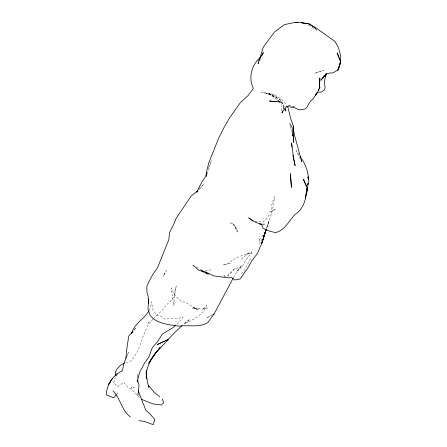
<?xml version="1.0" encoding="UTF-8"?>
<svg xmlns="http://www.w3.org/2000/svg" width="447" height="447" viewBox="0 0 447 447"><rect width="100%" height="100%" fill="white"/><g stroke="black" fill="none" stroke-linecap="round" stroke-linejoin="round"><path stroke-width="0.34" stroke-dasharray="2.23 1.68" d="M137.212 377.972L137.218 373.977L137.307 378.458M269.558 211.649L269.48 211.973L275.821 208.922L271.536 212.375L271.765 205.011L274.357 196.596C273.86 207.726 270.228 218.17 266.468 228.54M115.365 376.642L113.605 382.911L117.935 386.543L123.752 382.42L128.026 387.359L129.786 388.32L134.441 387.152L131.435 387.113L133.217 391.119L140.945 398.808M207.268 173.939L211.319 160.719L207.939 169.748M283.074 109.487L284.096 106.179L282.565 110.767M266.49 228.573L268.837 221.17L266.624 228.261M262.031 239.234L259.735 244.207L259.171 239.944L257.964 238.1M126.233 357.326L128.77 351.962L126.965 355.695M233.479 277.604L235.033 274.587L241.9 265.082L236.575 271.485L242.458 266.306L245.951 259.992L251.974 251.868L239.916 256.343L232.798 259.942L227.97 263.736L223.053 264.892L231.809 263.071M250.504 258.718L244.408 270.284L240.128 274.894M259.405 61.362L261.272 57.831M149.153 310.43L150.415 308.19L151.499 301.848L152.785 309.374L156.182 314.962L160.613 316.18L164.809 319.018L177.783 318.633L183.047 316.962L178.666 322.879L176.677 324.528M149.097 321.6L149.27 321.337M148.337 322.762L147.968 323.349L148.717 322.186L148.041 323.237M269.217 214.756L267.295 217.907L263.099 222.075L255.064 221.17M134.1 330.249L136.201 327.573L134.011 330.076M259.171 239.944L263.333 234.736M198.753 189.914L203.759 184.03L199.384 189.142M227.685 276.721L234.602 268.675L240.168 267.384M116.812 394.26L117.712 393.243L115.354 392.041M234.602 268.675L226.573 276.743M152.935 318.99C141.196 330.869 142.252 350.118 130.178 361.489L125.004 362.74M153.45 318.515L163.149 309.469L166.709 304.603L170.614 301.172L173.637 297.238L176.263 285.974L174.229 296.825L173.905 305.714L171.156 287.874L174.012 293.796L176.962 297.557L182.007 301.887L185.131 302.043L196.546 309.162L199.172 309.721L192.959 307.184L196.546 309.162L192.45 308.559L199.217 308.486L202.608 309.117L207.358 307.916L202.608 309.117L206.659 305.15C203.43 315.252 193.154 320.046 184.041 323.717L189.785 319.275L182.382 325.41M241.251 259.042L247.856 253.795L251.7 253.298L246.727 254.086L247.856 253.795M212.264 314.9L206.38 317.772L211.235 316.241M262.322 224.947L265.373 224.031L262.87 224.031M205.195 270.575L211.157 269.921M294.942 106.984L287.667 105.162L294.299 106.799M233.854 224.411L230.144 222.634L233.809 225.433L238.011 231.501L233.854 224.411L237.346 232.222M196.44 266.898L201.569 269.893M308.475 25.099L314.291 28.787M279.967 101.894L269.792 94.378L261.383 92.484C271.122 92.797 281.727 96.586 286.544 105.621M280.532 102.251L282.795 103.704L284.376 107.397M279.062 101.151L277.464 100.055L278.274 101.067M279.598 101.514L282.795 103.704L280.973 100.391L276.699 97.446L273.201 94.345L266.088 93.378L276.699 97.446L267.887 93.16L280.973 100.391L284.488 107.945M225.629 276.782L223.276 274.749L224.707 276.481M278.682 101.57L281.124 104.609L281.895 111.432M298.764 154.422L296.244 150.516L300.155 158.489M290.304 126.127L291.684 131.384M164.178 274.452L163.25 276.335L166.44 270.424L164.178 274.452M318.024 72.006L314.604 73.353L323.857 70.386L318.024 72.006"/><path stroke-width="0.67" d="M137.201 380.637L137.201 381.973L139.604 372.379L144.599 362.986L148.907 356.929L152.265 347.716L157.746 341.396L162.345 334.077L172.698 327.824L175.682 325.355M206.464 176.582L206.559 171.508L208.878 162.663L218.544 138.419L224.02 127.518L229.864 117.388L240.251 102.827L248.392 95.245L253.365 88.361C248.068 77.856 251.616 64.765 260.456 57.3M125.953 357.918L126.585 350.454L128.747 336.071L133.133 331.076M137.883 395.634L139.051 385.353L137.497 379.726M306.178 193.523C305.407 201.619 302.49 209.699 295.311 214.264C289.12 220.511 284.856 230.406 275.631 232.58L269.809 231.283L263.043 228.244L261.4 223.902M306.402 192.193L307.19 187.544L303.39 179.146L306.29 186.237M307.737 184.745L308.039 183.404L307.452 190.204L305.396 198.172L307.19 187.544L307.452 190.204L306.871 188.221M307.821 184.868L308.888 180.845L307.854 176.867L308.547 179.867C308.341 171.352 305.195 163.496 300.2 156.657M115.717 375.391L116.069 374.139M258.567 62.39L258.159 63.714L258.522 61.133L263.356 52.511L261.908 55.624M259.176 60.412L263.249 47.214L274.581 31.899L284.415 24.63L295.283 22.35L301.317 22.434L309.603 24.183L314.895 27.921L316.621 30.262M282.046 112.795L282.459 111.471M266.289 229.222L261.758 243.336L257.332 253.583L251.84 260.774L248.381 267.127L240.128 278.973L234.736 280.001L231.697 277.548L228.758 277.928L213.459 275.833L204.754 271.53L198.803 270.262L192.959 265.149M263.412 237.139L266.216 229.551M266.054 229.825L261.758 243.336L265.322 232.222L263.395 237.161M321.438 79.085L321.013 80.242L323.438 76.716L326.506 73.794L330.551 72.889L332.803 72.973L337.882 70.14L339.446 66.871L340.569 61.468L340.765 55.942L338.368 47.393L334.987 41.532L316.532 28.25L308.575 23.596L301.267 22.909M206.726 172.967L205.279 176.839L201.67 182.387L196.764 192.21L197.96 190.835M325.248 76.32L325.969 74.56L324.259 81.935L325.103 87.433L324.578 89.858L321.555 92.076L318.096 92.071L315.392 94.96M126.367 356.935L123.523 364.763L122.5 370.719C113.141 374.904 107.09 384.001 106.235 394.215L106.241 394.835L113.672 397.824L116.365 394.768M325.137 76.845L326.64 73.761M233.166 278.207L214.029 314.04L207.665 322.678C198.77 327.969 188.517 324.718 178.906 326.148C168.787 324.595 157.093 323.997 150.158 315.448L148.002 309.436L148.583 298.982L148.443 303.58L148.175 296.182L146.929 292.293L146.812 286.678L148.343 282.867L152.79 274.447L157.45 267.898L168.826 239.67L169.497 232.775L174.285 223.014L176.062 218.471L191.288 195.903L197.691 190.768M319.052 88.919L318.141 90.618L319.985 87.388L319.359 88.35M148.834 310.995C144.012 319.169 134.15 323.779 131.58 333.456L132.418 332.389M264.909 233.021L265.412 232.127M325.986 73.766L322.628 78.409L324.997 75.247L324.025 75.945M281.912 112.733L286.639 106.425L294.137 107.604L299.328 109.912L304.988 109.051C307.955 107.185 308.402 103.38 310.704 100.921C314.118 98.681 315.314 94.719 317.839 91.764L315.442 94.948M160.166 347.313L151.84 358.293L148.672 363.277L157.199 350.861M110.219 382.459L108.515 384.576L111.331 379.916L112.756 378.436M116.192 375.055L117.041 373.999L115.617 375.48M158.892 348.794L159.735 347.76M213.13 314.817L214.029 314.04L212.85 314.61M181.856 325.846C172.24 334.306 164.161 344.391 155.092 353.443C150.041 360.684 145.42 369.267 146.337 378.358L146.353 370.055L146.158 373.675L147.683 383.325L148.98 387.236L148.231 385.174L154.003 392.025L159.646 396.785M124.439 363.059L120.478 365.277L116.695 369.345L115.281 372.669L116.103 375.039M164.418 341.24L157.154 344.603L168.653 339.273L165.625 340.675M202.547 270.865L201.217 271.011L208.358 274.151L205.531 272.379M260.998 224.031C256.69 223.137 252.069 220.874 248.739 217.851L250.359 218.98M271.402 101.117L269.368 100.966L273.67 101.598L280.213 101.793L278.861 101.687M272.759 101.223L276.827 101.536M297.942 22.601L295.283 22.35L297.322 22.59M303.429 23.305L306.145 23.618M138.754 420.683L144.292 421.353L153.109 424.65L154.885 419.454L149.499 413.425L145.845 410.245L138.235 390.818M261.629 224.422L259.746 224.031L262.322 224.947M141.442 399.288L153.064 403.932L161.116 404.96L163.636 402.892L162.373 399.059M251.438 219.728L253.058 220.857M130.362 416.861C121.629 410.463 120.534 398.456 112.996 390.846M286.918 106.151L288.036 107.744L290.718 118.796L293.405 126.009L293.713 130.954L294.579 135.385L301.664 161.563L301.06 160.333M289.617 123.501L292.126 127.401L292.897 135.977L292.55 134.664M285.069 109.208L285.951 111.096L284.901 108.632M292.953 155.243L295.104 165.731L293.361 156.78L291.645 142.962L291.891 147.136M293.411 127.373L293.405 126.009L293.489 142.397L293.456 135.564M319.84 78.069L319.532 88.64L319.84 78.069M340.569 61.468L337.882 70.14L340.743 61.859L337.15 52.88L340.569 61.468M291.399 187.232L290.444 173.844L291.399 187.232"/></g></svg>
